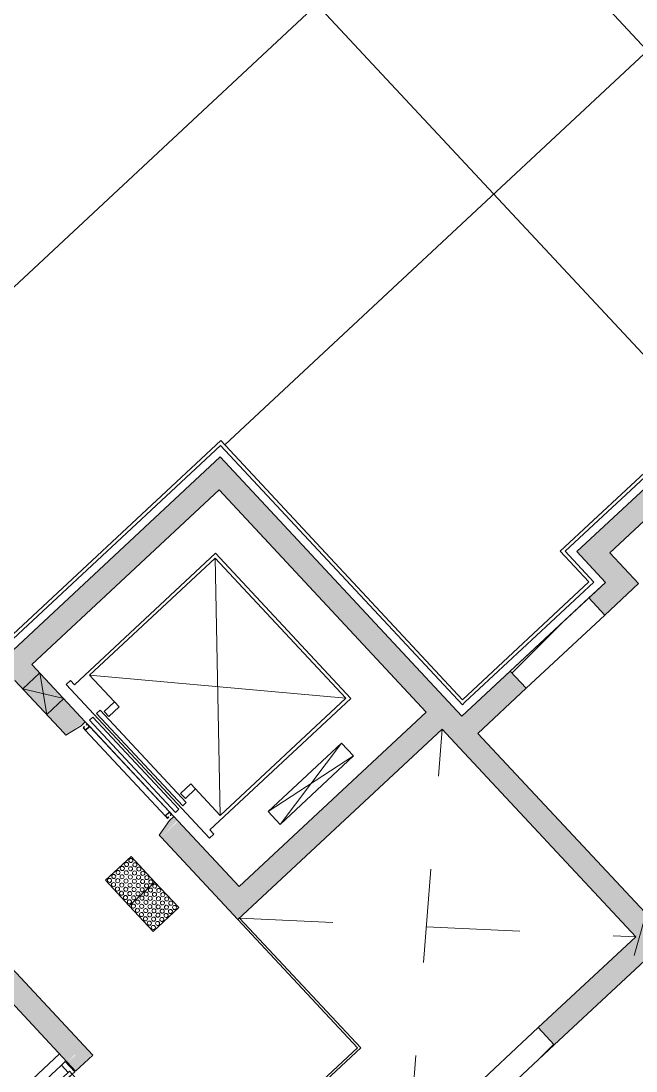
# Model space of a CAD drawing. Header units: millimetres. Extents: x -71377 to 516042, y -145869 to 441446.
# Drawn here: x 282007 to 287272, y 186835 to 195823 of the extents above; entities that cross this region are included whole.
import ezdxf

# ---------------------------------------------------------------- set-up
doc = ezdxf.new("R2010")
doc.units = ezdxf.units.MM
doc.header["$LTSCALE"] = 1000
for name, pattern in [('_점선_M_', [3, 1.5, -1.5]), ('_점선_S_', [1.6, 0.8, -0.8]), ('_점선_XS_', [1.15, 0.6, -0.55])]:
    doc.linetypes.add(name, pattern=pattern)
for name, color, linetype, lineweight in [('06', 6, 'Continuous', 5), ('09_HID', 9, '_점선_M_', 5), ('A-door', 4, 'Continuous', 5), ('A-door-hdln', 8, 'Continuous', 5), ('A-fnsh', 5, 'Continuous', 5), ('A-furn-hdln', 8, '_점선_XS_', 5), ('A-hat', 251, 'Continuous', 5), ('A-insu', 251, 'Continuous', 5), ('A-strs', 7, 'Continuous', 5), ('A_bwall', 3, 'Continuous', 5), ('A_cwall', 2, 'Continuous', 5), ('A_fnsh-4', 4, 'Continuous', 5), ('AA_dash_M_', 7, '_점선_M_', 5), ('AA_오픈', 8, '_점선_S_', 5), ('AA_점형블럭', 8, 'Continuous', 5), ('elev', 4, 'Continuous', 5), ('조경라인_dwg', 8, 'Continuous', 5)]:
    doc.layers.add(name, color=color, linetype=linetype, lineweight=lineweight)
pattern_1 = [(45, (165969.5, 243949.9), (-353.5534, 353.5534), [])]

# ---------------------------------------------------------------- blocks, each defined once
blk = doc.blocks.new('EV_15인승 - EV_15인승_1060x2100-6900322-지반층 배치도')
at = {"layer": 'A-furn-hdln'}
for p, q in [((950, 100), (950, -100)), ((1250, 100), (1250, -100))]:
    blk.add_line(p, q, dxfattribs=at)
at = {"layer": 'elev'}
for p, q in [((1250, 100), (950, -100)), ((1250, -100), (950, 100)), ((-405, -65), (-405, -50)), ((-405, -50), (-375, -50)), ((-402, -65), (-405, -65)), ((-405, -100), (-405, -85)), ((-405, -85), (-402, -85)), ((-378, -53), (-402, -53)), ((-402, -53), (-402, -65)), ((-402, -85), (-402, -97)), ((-378, -97), (-378, -53)), ((-375, -50), (625, -50)), ((-375, -50), (-375, -100)), ((625, -50), (655, -50)), ((625, -50), (625, -100)), ((652, -53), (628, -53)), ((628, -53), (628, -97)), ((652, -65), (652, -53)), ((655, -65), (652, -65)), ((652, -97), (652, -85)), ((652, -85), (655, -85)), ((655, -50), (655, -65)), ((655, -85), (655, -100)), ((665, -135), (-415, -135)), ((-415, -135), (-415, -175)), ((-415, -175), (665, -175)), ((-375, -100), (-405, -100)), ((-402, -97), (-378, -97)), ((-375, -100), (625, -100)), ((655, -100), (625, -100)), ((628, -97), (652, -97)), ((665, -175), (665, -135)), ((1025, -198), (-775, -198)), ((-775, -198), (-775, -248)), ((-775, -248), (-725, -248)), ((-725, -248), (-725, -1898)), ((665, -219), (-415, -219)), ((-415, -219), (-415, -259)), ((-415, -259), (665, -259)), ((665, -259), (665, -219)), ((975, -1898), (975, -248)), ((975, -248), (1025, -248)), ((1025, -248), (1025, -198)), ((-325, -278), (-385, -278)), ((-385, -278), (-385, -398)), ((-325, -398), (-325, -278)), ((635, -278), (575, -278)), ((575, -278), (575, -398)), ((635, -398), (635, -278)), ((-695, -1868), (-695, -398)), ((-695, -398), (-325, -398)), ((945, -398), (-695, -1868)), ((-695, -398), (945, -1868)), ((575, -398), (945, -398)), ((945, -398), (945, -1868)), ((-1100, -720), (-950, -720)), ((-950, -1580), (-1100, -720)), ((-1100, -1580), (-950, -720)), ((-1100, -1580), (-1100, -720)), ((-950, -720), (-950, -1580)), ((-950, -1580), (-1100, -1580)), ((945, -1868), (-695, -1868)), ((-725, -1898), (975, -1898))]:
    blk.add_line(p, q, dxfattribs=at)
blk = doc.blocks.new('외여닫이문 - __A_FSD_11x21_씰FL_20_원형__계단실-7570923-지반층 배치도')
at = {"layer": 'A-door'}
for p, q in [((-550, 20), (-505, 20)), ((-550, -100), (-550, 20)), ((-505, 20), (-505, -65)), ((505, 20), (550, 20)), ((505, -65), (505, 20)), ((550, 20), (550, -100)), ((-520, -65), (-520, -100)), ((-505, -65), (-520, -65)), ((520, -65), (505, -65)), ((520, -100), (520, -65)), ((-520, -100), (-550, -100)), ((485, -100), (485, -1140)), ((485, -100), (520, -100)), ((520, -100), (520, -1140)), ((550, -100), (520, -100)), ((485, -1140), (520, -1140))]:
    blk.add_line(p, q, dxfattribs=at)
at = {"layer": 'A-door-hdln'}
for p, q in [((-505, 20), (505, 20)), ((-505, -65), (505, -65)), ((-520, -100), (520, -100))]:
    blk.add_line(p, q, dxfattribs=at)
blk.add_arc((520, -100), 1040, 180, 270, dxfattribs=at)
blk = doc.blocks.new('점자블럭_원형_개수_ - 점자블럭_원형_개수_-4199367-지반층 배치도')
at = {"layer": 'AA_점형블럭'}
for p, q in [((300, 300), (0, 300)), ((0, 300), (0, 0)), ((300, 0), (300, 300)), ((600, 300), (300, 300)), ((300, 300), (300, 0)), ((600, 0), (600, 300)), ((0, 0), (300, 0)), ((300, 0), (600, 0))]:
    blk.add_line(p, q, dxfattribs=at)
for centre, start, end in [((25, 275), 360, 180), ((25, 275), 45, 180), ((25, 275), 360, 180), ((25, 275), 45, 180), ((25, 275), 180, 360), ((25, 275), 180, 225), ((25, 275), 180, 360), ((25, 275), 180, 225), ((75, 275), 0, 180), ((75, 275), 0, 180), ((75, 275), 0, 180), ((75, 275), 0, 180), ((75, 275), 180, 360), ((75, 275), 180, 360), ((75, 275), 180, 360), ((75, 275), 180, 360), ((125, 275), 0, 180), ((125, 275), 0, 180), ((125, 275), 360, 180), ((125, 275), 0, 180), ((125, 275), 180, 360), ((125, 275), 180, 360), ((125, 275), 180, 360), ((125, 275), 180, 360), ((175, 275), 360, 180), ((175, 275), 0, 180), ((175, 275), 360, 180), ((175, 275), 0, 180), ((175, 275), 180, 360), ((175, 275), 180, 360), ((175, 275), 180, 360), ((175, 275), 180, 360), ((225, 275), 360, 180), ((225, 275), 0, 180), ((225, 275), 360, 180), ((225, 275), 0, 180), ((225, 275), 180, 360), ((225, 275), 180, 360), ((225, 275), 180, 360), ((225, 275), 180, 360), ((275, 275), 0, 180), ((275, 275), 0, 180), ((275, 275), 360, 180), ((275, 275), 0, 180), ((275, 275), 180, 360), ((275, 275), 180, 360), ((275, 275), 180, 360), ((275, 275), 180, 360), ((325, 275), 360, 180), ((325, 275), 0, 180), ((325, 275), 0, 180), ((325, 275), 0, 180), ((325, 275), 180, 360), ((325, 275), 180, 360), ((325, 275), 180, 360), ((325, 275), 180, 360), ((375, 275), 0, 180), ((375, 275), 0, 180), ((375, 275), 0, 180), ((375, 275), 0, 180), ((375, 275), 180, 360), ((375, 275), 180, 360), ((375, 275), 180, 360), ((375, 275), 180, 360), ((425, 275), 0, 180), ((425, 275), 0, 180), ((425, 275), 360, 180), ((425, 275), 0, 180), ((425, 275), 180, 360), ((425, 275), 180, 360), ((425, 275), 180, 360), ((425, 275), 180, 360), ((475, 275), 0, 180), ((475, 275), 0, 180), ((475, 275), 360, 180), ((475, 275), 360, 180), ((475, 275), 180, 360), ((475, 275), 180, 360), ((475, 275), 180, 360), ((475, 275), 180, 360), ((525, 275), 0, 180), ((525, 275), 0, 180), ((525, 275), 360, 180), ((525, 275), 0, 180), ((525, 275), 180, 360), ((525, 275), 180, 360), ((525, 275), 180, 360), ((525, 275), 180, 360), ((575, 275), 0, 180), ((575, 275), 0, 180), ((575, 275), 360, 180), ((575, 275), 0, 180), ((575, 275), 180, 360), ((575, 275), 180, 360), ((575, 275), 180, 360), ((575, 275), 180, 360), ((25, 225), 360, 180), ((25, 225), 45, 180), ((25, 225), 0, 180), ((25, 225), 45, 180), ((25, 225), 180, 360), ((25, 225), 180, 225), ((25, 225), 180, 360), ((25, 225), 180, 225), ((25, 175), 360, 180), ((25, 175), 45, 180), ((25, 175), 360, 180), ((25, 175), 45, 180), ((25, 275), 255, 330), ((25, 275), 255, 330), ((25, 225), 255, 330), ((25, 225), 255, 330), ((75, 225), 0, 180), ((75, 225), 0, 180), ((75, 225), 0, 180), ((75, 225), 0, 180), ((75, 225), 180, 360), ((75, 225), 180, 360), ((75, 225), 180, 360), ((75, 225), 180, 360), ((75, 175), 0, 180), ((75, 175), 0, 180), ((75, 175), 0, 180), ((75, 175), 0, 180), ((125, 225), 360, 180), ((125, 225), 0, 180), ((125, 225), 360, 180), ((125, 225), 0, 180), ((125, 225), 180, 360), ((125, 225), 180, 360), ((125, 225), 180, 360), ((125, 225), 180, 360), ((125, 175), 360, 180), ((125, 175), 0, 180), ((125, 175), 360, 180), ((125, 175), 0, 180), ((175, 225), 360, 180), ((175, 225), 0, 180), ((175, 225), 360, 180), ((175, 225), 0, 180), ((175, 225), 180, 360), ((175, 225), 180, 360), ((175, 225), 180, 360), ((175, 225), 180, 360), ((175, 175), 360, 180), ((175, 175), 0, 180), ((175, 175), 360, 180), ((175, 175), 0, 180), ((225, 225), 0, 180), ((225, 225), 0, 180), ((225, 225), 360, 180), ((225, 225), 0, 180), ((225, 225), 180, 360), ((225, 225), 180, 360), ((225, 225), 180, 360), ((225, 225), 180, 360), ((225, 175), 360, 180), ((225, 175), 0, 180), ((225, 175), 360, 180), ((225, 175), 0, 180), ((275, 225), 360, 180), ((275, 225), 0, 180), ((275, 225), 360, 180), ((275, 225), 0, 180), ((275, 225), 180, 360), ((275, 225), 180, 360), ((275, 225), 180, 360), ((275, 225), 180, 360), ((275, 175), 360, 180), ((275, 175), 0, 180), ((275, 175), 0, 180), ((275, 175), 0, 180), ((325, 225), 360, 180), ((325, 225), 0, 180), ((325, 225), 360, 180), ((325, 225), 0, 180), ((325, 225), 180, 360), ((325, 225), 180, 360), ((325, 225), 180, 360), ((325, 225), 180, 360), ((325, 175), 0, 180), ((325, 175), 0, 180), ((325, 175), 0, 180), ((325, 175), 0, 180), ((375, 225), 360, 180), ((375, 225), 0, 180), ((375, 225), 0, 180), ((375, 225), 0, 180), ((375, 225), 180, 360), ((375, 225), 180, 360), ((375, 225), 180, 360), ((375, 225), 180, 360), ((375, 175), 0, 180), ((375, 175), 0, 180), ((375, 175), 0, 180), ((375, 175), 0, 180), ((425, 225), 0, 180), ((425, 225), 0, 180), ((425, 225), 0, 180), ((425, 225), 0, 180), ((425, 225), 180, 360), ((425, 225), 180, 360), ((425, 225), 180, 360), ((425, 225), 180, 360), ((425, 175), 0, 180), ((425, 175), 0, 180), ((425, 175), 360, 180), ((425, 175), 0, 180), ((475, 225), 360, 180), ((475, 225), 0, 180), ((475, 225), 0, 180), ((475, 225), 0, 180), ((475, 225), 180, 360), ((475, 225), 180, 360), ((475, 225), 180, 360), ((475, 225), 180, 360), ((475, 175), 0, 180), ((475, 175), 0, 180), ((475, 175), 360, 180), ((475, 175), 0, 180), ((525, 225), 360, 180), ((525, 225), 0, 180), ((525, 225), 360, 180), ((525, 225), 0, 180), ((525, 225), 180, 360), ((525, 225), 180, 360), ((525, 225), 180, 360), ((525, 225), 180, 360), ((525, 175), 360, 180), ((525, 175), 0, 180), ((525, 175), 0, 180), ((525, 175), 0, 180), ((575, 225), 360, 180), ((575, 225), 0, 180), ((575, 225), 0, 180), ((575, 225), 0, 180), ((575, 225), 180, 360), ((575, 225), 180, 360), ((575, 225), 180, 360), ((575, 225), 180, 360), ((575, 175), 360, 180), ((575, 175), 0, 180), ((575, 175), 0, 180), ((575, 175), 0, 180), ((25, 175), 180, 360), ((25, 175), 180, 225), ((25, 175), 180, 360), ((25, 175), 180, 225), ((25, 125), 360, 180), ((25, 125), 0, 180), ((25, 125), 360, 180), ((25, 125), 0, 180), ((25, 125), 180, 360), ((25, 125), 180, 240), ((25, 125), 180, 360), ((25, 125), 180, 240), ((25, 75), 360, 180), ((25, 75), 0, 180), ((25, 75), 360, 180), ((25, 75), 0, 180), ((25, 175), 255, 330), ((25, 175), 255, 330), ((25, 125), 270, 345), ((25, 125), 270, 345), ((75, 175), 180, 360), ((75, 175), 180, 360), ((75, 175), 180, 360), ((75, 175), 180, 360), ((75, 125), 360, 180), ((75, 125), 0, 180), ((75, 125), 0, 180), ((75, 125), 0, 180), ((75, 125), 180, 360), ((75, 125), 180, 360), ((75, 125), 180, 360), ((75, 125), 180, 360), ((75, 75), 360, 180), ((75, 75), 0, 180), ((75, 75), 360, 180), ((75, 75), 0, 180), ((125, 175), 180, 360), ((125, 175), 180, 360), ((125, 175), 180, 360), ((125, 175), 180, 360), ((125, 125), 360, 180), ((125, 125), 0, 180), ((125, 125), 360, 180), ((125, 125), 0, 180), ((125, 125), 180, 360), ((125, 125), 180, 360), ((125, 125), 180, 360), ((125, 125), 180, 360), ((125, 75), 360, 180), ((125, 75), 0, 180), ((125, 75), 360, 180), ((125, 75), 0, 180), ((175, 175), 180, 360), ((175, 175), 180, 360), ((175, 175), 180, 360), ((175, 175), 180, 360), ((175, 125), 360, 180), ((175, 125), 0, 180), ((175, 125), 360, 180), ((175, 125), 0, 180), ((175, 125), 180, 360), ((175, 125), 180, 360), ((175, 125), 180, 360), ((175, 125), 180, 360), ((175, 75), 360, 180), ((175, 75), 0, 180), ((175, 75), 360, 180), ((175, 75), 0, 180), ((225, 175), 180, 360), ((225, 175), 180, 360), ((225, 175), 180, 360), ((225, 175), 180, 360), ((225, 125), 360, 180), ((225, 125), 0, 180), ((225, 125), 360, 180), ((225, 125), 0, 180), ((225, 125), 180, 360), ((225, 125), 180, 360), ((225, 125), 180, 360), ((225, 125), 180, 360), ((225, 75), 0, 180), ((225, 75), 0, 180), ((225, 75), 360, 180), ((225, 75), 0, 180), ((275, 175), 180, 360), ((275, 175), 180, 360), ((275, 175), 180, 360), ((275, 175), 180, 360), ((275, 125), 0, 180), ((275, 125), 0, 180), ((275, 125), 360, 180), ((275, 125), 0, 180), ((275, 125), 180, 360), ((275, 125), 180, 360), ((275, 125), 180, 360), ((275, 125), 180, 360), ((275, 75), 0, 180), ((275, 75), 0, 180), ((275, 75), 360, 180), ((275, 75), 0, 180), ((325, 175), 180, 360), ((325, 175), 180, 360), ((325, 175), 180, 360), ((325, 175), 180, 360), ((325, 125), 0, 180), ((325, 125), 15, 180), ((325, 125), 360, 180), ((325, 125), 15, 180), ((325, 125), 180, 360), ((325, 125), 180, 270), ((325, 125), 180, 360), ((325, 125), 180, 270), ((325, 75), 360, 180), ((325, 75), 15, 180), ((325, 75), 0, 180), ((325, 75), 15, 180), ((325, 125), 300, 330), ((325, 125), 300, 330), ((375, 175), 180, 360), ((375, 175), 180, 360), ((375, 175), 180, 360), ((375, 175), 180, 360), ((375, 125), 0, 180), ((375, 125), 15, 180), ((375, 125), 360, 180), ((375, 125), 15, 180), ((375, 125), 180, 360), ((375, 125), 180, 270), ((375, 125), 180, 360), ((375, 125), 180, 270), ((375, 75), 360, 180), ((375, 75), 15, 180), ((375, 75), 360, 180), ((375, 75), 15, 180), ((375, 125), 300, 330), ((375, 125), 300, 330), ((425, 175), 180, 360), ((425, 175), 180, 360), ((425, 175), 180, 360), ((425, 175), 180, 360), ((425, 125), 0, 180), ((425, 125), 15, 180), ((425, 125), 0, 180), ((425, 125), 15, 180), ((425, 125), 180, 360), ((425, 125), 180, 270), ((425, 125), 180, 360), ((425, 125), 180, 270), ((425, 75), 0, 180), ((425, 75), 15, 180), ((425, 75), 0, 180), ((425, 75), 15, 180), ((425, 125), 300, 330), ((425, 125), 300, 330), ((475, 175), 180, 360), ((475, 175), 180, 360), ((475, 175), 180, 360), ((475, 175), 180, 360), ((475, 125), 360, 180), ((475, 125), 15, 180), ((475, 125), 360, 180), ((475, 125), 15, 180), ((475, 125), 180, 360), ((475, 125), 180, 270), ((475, 125), 180, 360), ((475, 125), 180, 270), ((475, 75), 0, 180), ((475, 75), 15, 180), ((475, 75), 360, 180), ((475, 75), 15, 180), ((475, 125), 300, 330), ((475, 125), 300, 330), ((525, 175), 180, 360), ((525, 175), 180, 360), ((525, 175), 180, 360), ((525, 175), 180, 360), ((525, 125), 0, 180), ((525, 125), 15, 180), ((525, 125), 0, 180), ((525, 125), 15, 180), ((525, 125), 180, 360), ((525, 125), 180, 270), ((525, 125), 180, 360), ((525, 125), 180, 270), ((525, 75), 0, 180), ((525, 75), 15, 180), ((525, 75), 0, 180), ((525, 75), 15, 180), ((525, 125), 300, 330), ((525, 125), 300, 330), ((575, 175), 180, 360), ((575, 175), 180, 360), ((575, 175), 180, 360), ((575, 175), 180, 360), ((575, 125), 0, 180), ((575, 125), 15, 180), ((575, 125), 360, 180), ((575, 125), 15, 180), ((575, 125), 180, 360), ((575, 125), 180, 270), ((575, 125), 180, 360), ((575, 125), 180, 270), ((575, 75), 0, 180), ((575, 75), 15, 180), ((575, 75), 0, 180), ((575, 75), 15, 180), ((575, 125), 300, 330), ((575, 125), 300, 330), ((25, 75), 180, 360), ((25, 75), 180, 345), ((25, 75), 180, 360), ((25, 75), 180, 345), ((25, 25), 360, 180), ((25, 25), 0, 180), ((25, 25), 360, 180), ((25, 25), 0, 180), ((25, 25), 180, 360), ((25, 25), 180, 360), ((25, 25), 180, 360), ((25, 25), 180, 360), ((75, 75), 180, 360), ((75, 75), 180, 360), ((75, 75), 180, 360), ((75, 75), 180, 360), ((75, 25), 360, 180), ((75, 25), 0, 180), ((75, 25), 0, 180), ((75, 25), 0, 180), ((75, 25), 180, 360), ((75, 25), 180, 360), ((75, 25), 180, 360), ((75, 25), 180, 360), ((125, 75), 180, 360), ((125, 75), 180, 360), ((125, 75), 180, 360), ((125, 75), 180, 360), ((125, 25), 360, 180), ((125, 25), 0, 180), ((125, 25), 360, 180), ((125, 25), 0, 180), ((125, 25), 180, 360), ((125, 25), 180, 360), ((125, 25), 180, 360), ((125, 25), 180, 360), ((175, 75), 180, 360), ((175, 75), 180, 360), ((175, 75), 180, 360), ((175, 75), 180, 360), ((175, 25), 360, 180), ((175, 25), 360, 180), ((175, 25), 180, 360), ((175, 25), 180, 360), ((175, 25), 120, 150), ((175, 25), 120, 150), ((175, 25), 210, 360), ((175, 25), 210, 360), ((175, 25), 0, 60), ((175, 25), 0, 60), ((225, 75), 180, 360), ((225, 75), 180, 360), ((225, 75), 180, 360), ((225, 75), 180, 360), ((225, 25), 360, 180), ((225, 25), 360, 180), ((225, 25), 180, 360), ((225, 25), 180, 360), ((225, 25), 120, 150), ((225, 25), 120, 150), ((225, 25), 210, 360), ((225, 25), 210, 360), ((225, 25), 0, 60), ((225, 25), 0, 60), ((275, 75), 180, 360), ((275, 75), 180, 360), ((275, 75), 180, 360), ((275, 75), 180, 360), ((275, 25), 0, 180), ((275, 25), 0, 180), ((275, 25), 180, 360), ((275, 25), 180, 360), ((275, 25), 120, 150), ((275, 25), 120, 150), ((275, 25), 210, 360), ((275, 25), 210, 360), ((275, 25), 0, 60), ((275, 25), 0, 60), ((325, 75), 180, 360), ((325, 75), 180, 270), ((325, 75), 180, 360), ((325, 75), 180, 270), ((325, 25), 360, 180), ((325, 25), 15, 180), ((325, 25), 360, 180), ((325, 25), 15, 180), ((325, 25), 180, 360), ((325, 25), 180, 270), ((325, 25), 180, 360), ((325, 25), 180, 270), ((325, 75), 300, 330), ((325, 75), 300, 330), ((325, 25), 300, 330), ((325, 25), 300, 330), ((375, 75), 180, 360), ((375, 75), 180, 270), ((375, 75), 180, 360), ((375, 75), 180, 270), ((375, 25), 0, 180), ((375, 25), 15, 180), ((375, 25), 0, 180), ((375, 25), 15, 180), ((375, 25), 180, 360), ((375, 25), 180, 270), ((375, 25), 180, 360), ((375, 25), 180, 270), ((375, 75), 300, 330), ((375, 75), 300, 330), ((375, 25), 300, 330), ((375, 25), 300, 330), ((425, 75), 180, 360), ((425, 75), 180, 270), ((425, 75), 180, 360), ((425, 75), 180, 270), ((425, 25), 0, 180), ((425, 25), 15, 180), ((425, 25), 0, 180), ((425, 25), 15, 180), ((425, 25), 180, 360), ((425, 25), 180, 270), ((425, 25), 180, 360), ((425, 25), 180, 270), ((425, 75), 300, 330), ((425, 75), 300, 330), ((425, 25), 300, 330), ((425, 25), 300, 330), ((475, 75), 180, 360), ((475, 75), 180, 270), ((475, 75), 180, 360), ((475, 75), 180, 270), ((475, 25), 360, 180), ((475, 25), 15, 180), ((475, 25), 360, 180), ((475, 25), 15, 180), ((475, 25), 180, 360), ((475, 25), 180, 270), ((475, 25), 180, 360), ((475, 25), 180, 270), ((475, 75), 300, 330), ((475, 25), 300, 330), ((475, 25), 300, 330), ((475, 75), 300, 330), ((525, 75), 180, 360), ((525, 75), 180, 270), ((525, 75), 180, 360), ((525, 75), 180, 270), ((525, 25), 360, 180), ((525, 25), 15, 180), ((525, 25), 360, 180), ((525, 25), 15, 180), ((525, 25), 180, 360), ((525, 25), 180, 270), ((525, 25), 180, 360), ((525, 25), 180, 270), ((525, 75), 300, 330), ((525, 75), 300, 330), ((525, 25), 300, 330), ((525, 25), 300, 330), ((575, 75), 180, 360), ((575, 75), 180, 270), ((575, 75), 180, 360), ((575, 75), 180, 270), ((575, 25), 0, 180), ((575, 25), 15, 180), ((575, 25), 0, 180), ((575, 25), 15, 180), ((575, 25), 180, 360), ((575, 25), 180, 270), ((575, 25), 180, 360), ((575, 25), 180, 270), ((575, 75), 300, 330), ((575, 75), 300, 330), ((575, 25), 300, 330), ((575, 25), 300, 330)]:
    blk.add_arc(centre, 17.5, start, end, dxfattribs=at)
blk = doc.blocks.new('조경라인_dwg-6847807-지반층 배치도')
at = {"layer": '06', "flags": 128}
for points in [[(299095.5, 189275.1), (300126.9, 192925.3), (291361.4, 202325.2), (285856.6, 197191.9), (289022.9, 193796.5)], [(287842.8, 192422.6), (284540.1, 195964.3), (273272.4, 185456.9), (276575.1, 181915.2)]]:
    blk.add_lwpolyline(points, dxfattribs=at)
at = {"layer": '09_HID'}
blk.add_arc((315204.6, 137435.8), 77519.9, 114.614951, 131.460219, dxfattribs=at)

msp = doc.modelspace()

# ---------------------------------------------------------------- hatches: boundary and pattern name
at = {"layer": 'A-hat'}
for points in [[(287047.7, 191271), (288137.4, 192301.8), (288008.3, 192440.2), (286911.3, 191417.2)], [(285720.9, 189644), (285867.1, 189780.4), (283712, 192091.4), (283565.7, 191955), (285695.1, 189671.6)], [(281603.2, 189851.4), (283702.1, 191808.8), (283565.7, 191955), (281466.8, 189997.7)], [(287147, 190871.3), (287293.2, 191007.7), (286911.3, 191417.2), (286765, 191280.8), (287114.3, 190906.3)], [(287004.3, 190738.3), (287147, 190871.3), (287010.6, 191017.5), (286867.9, 190884.5)], [(282373.6, 189729), (282519.9, 189865.4), (282100.5, 190315.2), (281954.2, 190178.8)], [(285918.3, 189725.5), (286328.7, 190113.9), (286195.1, 190257.1), (285781.9, 189871.8), (285867.1, 189780.4)], [(283863.8, 188131), (285611.7, 189761), (285475.3, 189907.2), (283727.4, 188277.3)], [(287269, 187983.8), (287415.3, 188120.2), (285867.1, 189780.4), (285720.9, 189644), (287114.3, 188149.7)], [(282474.2, 186835.2), (282615.9, 186976.5), (280574.5, 189165.7), (280501.4, 189097.5), (282473.9, 186971.6), (282406, 186908.3), (282442.4, 186869.3)], [(282406, 186908.3), (282474.2, 186981.8), (280501.4, 189097.5), (280428.2, 189029.3), (282347, 186971.6)], [(283727.4, 188277.3), (283873.7, 188413.7), (283351.9, 188973.2), (283205.7, 188836.8)], [(286571.6, 187060), (287551.7, 187973.9), (287415.3, 188120.2), (286435.2, 187206.3)]]:
    msp.add_hatch(color=256, dxfattribs=at).paths.add_polyline_path(points)
h = msp.add_hatch(dxfattribs=at)
h.set_pattern_fill('FP_12', color=256, scale=1000, style=0, pattern_type=2)
h.set_pattern_definition(pattern_1)
h.paths.add_polyline_path([(286331.5, 190110.8), (287004.3, 190738.3), (286867.9, 190884.5), (286195.1, 190257.1), (286328.7, 190113.9)])
h = msp.add_hatch(color=256, dxfattribs=at)
h.paths.add_polyline_path([(283205.7, 188836.8), (283346.2, 188979.3), (283314.4, 189013.4), (283273.5, 188973.2), (283188.6, 188855)])
h.paths.add_polyline_path([(282390.7, 189710.7), (282557.4, 189825.2), (282519.9, 189865.4), (282373.6, 189729)])
h = msp.add_hatch(dxfattribs=at)
h.set_pattern_fill('FP_12', color=256, scale=1000, style=0, pattern_type=2)
h.set_pattern_definition(pattern_1)
h.paths.add_polyline_path([(285752.5, 186296.2), (286571.6, 187060), (286435.2, 187206.3), (285616.1, 186442.5)])

# ---------------------------------------------------------------- linework, layer by layer
at = {"layer": 'A-fnsh'}
for p, q in [((283751, 192196.2), (289185, 197263.5)), ((283314.4, 189013.4), (282557.4, 189825.2)), ((284886.8, 187034), (283863.8, 188131)), ((282337.8, 186981.5), (281518.7, 186217.6)), ((282019.9, 184360.5), (284886.8, 187034))]:
    msp.add_line(p, q, dxfattribs=at)
at = {"layer": 'A-insu'}
msp.add_line((285781.9, 189871.8), (287010.6, 191017.5), dxfattribs=at)
at = {"layer": 'A-strs'}
msp.add_line((281518.7, 186217.6), (282337.8, 186981.5), dxfattribs=at)
at = {"layer": 'A_bwall'}
for p, q in [((286867.9, 190884.5), (286195.1, 190257.1)), ((286331.5, 190110.8), (287004.3, 190738.3)), ((286435.2, 187206.3), (285616.1, 186442.5)), ((285752.5, 186296.2), (286571.6, 187060))]:
    msp.add_line(p, q, dxfattribs=at)
at = {"layer": 'A_cwall'}
for p, q in [((288008.3, 192440.2), (286765, 191280.8)), ((287047.7, 191271), (288144.7, 192293.9)), ((283712, 192091.4), (281466.8, 189997.7)), ((285781.9, 189871.8), (283712, 192091.4)), ((282100.5, 190315.2), (283702.1, 191808.8)), ((283702.1, 191808.8), (285475.3, 189907.2)), ((286765, 191280.8), (287010.6, 191017.5)), ((287293.2, 191007.7), (287047.7, 191271)), ((287010.6, 191017.5), (286867.9, 190884.5)), ((287004.3, 190738.3), (287293.2, 191007.7)), ((286867.9, 190884.5), (287004.3, 190738.3)), ((282519.9, 189865.4), (282100.5, 190315.2)), ((286195.1, 190257.1), (285781.9, 189871.8)), ((286331.5, 190110.8), (286195.1, 190257.1)), ((281954.2, 190178.8), (282373.6, 189729)), ((285918.3, 189725.5), (286331.5, 190110.8)), ((282557.4, 189825.2), (282519.9, 189865.4)), ((282520.8, 189791.1), (282557.4, 189825.2)), ((285475.3, 189907.2), (283873.7, 188413.7)), ((282390.7, 189710.7), (282520.8, 189791.1)), ((283863.8, 188131), (285611.7, 189761)), ((285611.7, 189761), (285720.9, 189644)), ((282373.6, 189729), (282390.7, 189710.7)), ((287551.7, 187973.9), (285918.3, 189725.5)), ((285720.9, 189644), (287269, 187983.8)), ((282620.5, 186971.6), (280574.5, 189165.7)), ((280428.2, 189029.3), (282474.2, 186835.2)), ((283277.9, 188979.3), (283188.6, 188855)), ((283314.4, 189013.4), (283277.9, 188979.3)), ((283351.9, 188973.2), (283314.4, 189013.4)), ((283873.7, 188413.7), (283351.9, 188973.2)), ((283188.6, 188855), (283205.7, 188836.8)), ((283205.7, 188836.8), (283863.8, 188131)), ((287269, 187983.8), (286435.2, 187206.3)), ((286571.6, 187060), (287551.7, 187973.9)), ((286435.2, 187206.3), (286571.6, 187060)), ((282620.5, 186971.6), (282474.2, 186835.2))]:
    msp.add_line(p, q, dxfattribs=at)
at = {"layer": 'A_fnsh-4'}
for p, q in [((287940.1, 192513.4), (286623.7, 191285.8)), ((287938.7, 192471), (286666.1, 191284.3)), ((283716.9, 192232.8), (281398.6, 190070.8)), ((283715.5, 192190.4), (281441, 190069.4)), ((285785.3, 189970.7), (283715.5, 192190.4)), ((285786.8, 190013.1), (283716.9, 192232.8)), ((286623.7, 191285.8), (286869.2, 191022.5)), ((286666.1, 191284.3), (286911.6, 191021)), ((286869.2, 191022.5), (285786.8, 190013.1)), ((286911.6, 191021), (285807.3, 189991.2)), ((285807.3, 189991.2), (285785.3, 189970.7)), ((283863.8, 188131), (284886.8, 187034)), ((284915.1, 187033), (283878.4, 188144.6)), ((284886.8, 187034), (282019.9, 184360.5)), ((282048.2, 184359.5), (284915.1, 187033))]:
    msp.add_line(p, q, dxfattribs=at)
at = {"layer": 'AA_dash_M_'}
msp.add_line((247284.3, 46362.5), (303447.7, 245132.9), dxfattribs=at)
at = {"layer": 'AA_오픈'}
for p, q in [((285323.6, 186169.7), (285611.7, 189761)), ((283878.4, 188144.6), (287269, 187983.8))]:
    msp.add_line(p, q, dxfattribs=at)

# ---------------------------------------------------------------- block references
at = {"layer": 'A-door-hdln', "rotation": 43.00000124847445}
msp.add_blockref('외여닫이문 - __A_FSD_11x21_씰FL_20_원형__계단실-7570923-지반층 배치도', (281996.5, 186526.4), dxfattribs=at)
at = {"layer": 'AA_점형블럭', "rotation": 313.0000012484765}
msp.add_blockref('점자블럭_원형_개수_ - 점자블럭_원형_개수_-4199367-지반층 배치도', (282729.4, 188467.8), dxfattribs=at)
at = {"layer": 'elev', "rotation": 133.0000012484757}
msp.add_blockref('EV_15인승 - EV_15인승_1060x2100-6900322-지반층 배치도', (282948, 189259.7), dxfattribs=at)
at = {"layer": '조경라인_dwg', "rotation": 8.537736462515947e-07}
msp.add_blockref('조경라인_dwg-6847807-지반층 배치도', (0, 0), dxfattribs=at)

doc.saveas('drawing.dxf')
